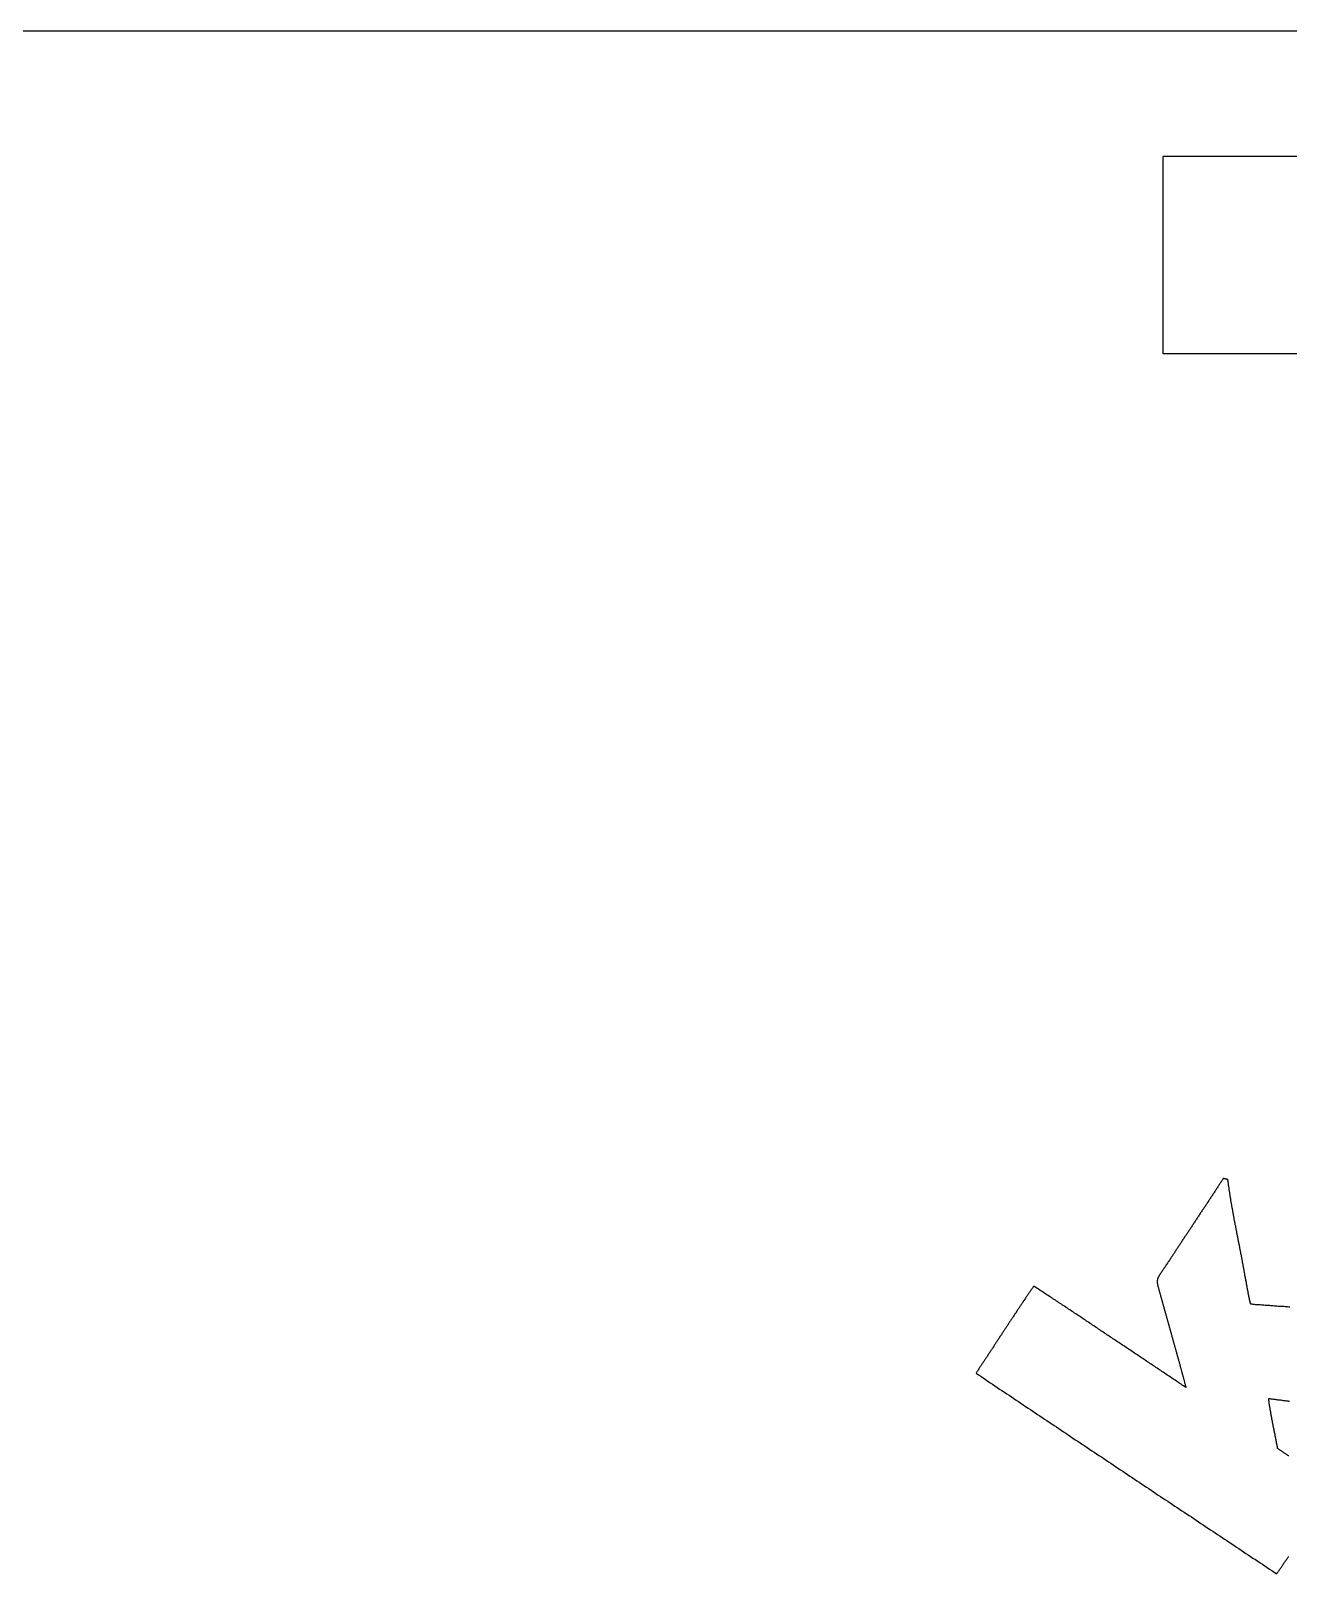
# Model space of a CAD drawing. Extents: x 0 to 712, y 0 to 505.
# Drawn here: x 125.84 to 165.44, y 453.28 to 502.37 of the extents above; entities that cross this region are included whole.
import ezdxf

# ---------------------------------------------------------------- set-up
doc = ezdxf.new("R2010")
doc.units = 0
for name, color, linetype in [('GRAVIRANJE', 3, 'CONTINUOUS'), ('HOLES', 160, 'CONTINUOUS'), ('IZREZ', 7, 'CONTINUOUS')]:
    doc.layers.add(name, color=color, linetype=linetype)

msp = doc.modelspace()

# ---------------------------------------------------------------- linework, layer by layer
at = {"layer": 'GRAVIRANJE'}
for points in [[(165.467, 462.187), (165.432, 462.187), (165.393, 462.192), (165.358, 462.192), (165.319, 462.196), (165.284, 462.2), (165.244, 462.2), (165.205, 462.205), (165.17, 462.205), (165.131, 462.209), (165.096, 462.209), (165.057, 462.213), (165.022, 462.218), (164.983, 462.218), (164.948, 462.222), (164.909, 462.222), (164.874, 462.226), (164.835, 462.231), (164.796, 462.231), (164.761, 462.235), (164.722, 462.235), (164.687, 462.24), (164.648, 462.244), (164.613, 462.244), (164.574, 462.248), (164.539, 462.253), (164.5, 462.253), (164.465, 462.257), (164.426, 462.261), (164.386, 462.261), (164.351, 462.266), (164.312, 462.27), (164.277, 462.274), (164.238, 462.274), (164.238, 462.283), (164.234, 462.287), (164.234, 462.296), (164.234, 462.301), (164.23, 462.309), (164.23, 462.314), (164.225, 462.322), (164.225, 462.331), (164.221, 462.335), (164.221, 462.344), (164.221, 462.348), (164.216, 462.357), (164.216, 462.362), (164.212, 462.37), (164.212, 462.375), (164.212, 462.383), (164.208, 462.388), (164.208, 462.396), (164.208, 462.405), (164.203, 462.409), (164.203, 462.418), (164.199, 462.422), (164.199, 462.431), (164.199, 462.436), (164.195, 462.444), (164.195, 462.449), (164.195, 462.457), (164.19, 462.466), (164.19, 462.47), (164.19, 462.479), (164.186, 462.483), (164.186, 462.492), (164.186, 462.497), (164.182, 462.505), (164.182, 462.514), (164.182, 462.518), (164.177, 462.527), (164.177, 462.531), (164.177, 462.54), (164.173, 462.544), (164.173, 462.553), (164.173, 462.558), (164.169, 462.566), (164.169, 462.575), (164.169, 462.579), (164.164, 462.588), (164.164, 462.592), (164.164, 462.601), (164.164, 462.605), (164.16, 462.614), (164.16, 462.623), (164.16, 462.627), (164.155, 462.636), (164.155, 462.64), (164.155, 462.649), (164.151, 462.653), (164.151, 462.662), (164.151, 462.671), (164.151, 462.675), (164.147, 462.684), (164.147, 462.688), (164.147, 462.697), (164.142, 462.701), (164.142, 462.71), (164.142, 462.719), (164.142, 462.723), (164.138, 462.732), (164.138, 462.736), (164.138, 462.745), (164.134, 462.749), (164.134, 462.758), (164.134, 462.767), (164.134, 462.771), (164.129, 462.78), (164.129, 462.784), (164.129, 462.793), (164.129, 462.797), (164.125, 462.806), (164.125, 462.815), (164.125, 462.819), (164.121, 462.828), (164.121, 462.832), (164.121, 462.841), (164.121, 462.845), (164.116, 462.854), (164.116, 462.858), (164.116, 462.867), (164.116, 462.876), (164.112, 462.88), (164.112, 462.889), (164.112, 462.893), (164.108, 462.902), (164.108, 462.906), (164.108, 462.915), (164.108, 462.923), (164.103, 462.928), (164.103, 462.937), (164.103, 462.941), (164.103, 462.95), (164.099, 462.954), (164.099, 462.963), (164.099, 462.967), (164.094, 462.976), (164.094, 462.984), (164.094, 462.989), (164.094, 462.997), (164.09, 463.002), (164.09, 463.011), (164.09, 463.015), (164.086, 463.024), (164.086, 463.028), (164.086, 463.037), (164.086, 463.045), (164.081, 463.05), (164.081, 463.058), (164.081, 463.063), (164.077, 463.072), (164.077, 463.076), (164.077, 463.085), (164.077, 463.089), (164.073, 463.098), (164.073, 463.102), (164.073, 463.111), (164.068, 463.119), (164.068, 463.124), (164.068, 463.133), (164.064, 463.137), (164.06, 463.163), (164.055, 463.185), (164.051, 463.211), (164.047, 463.233), (164.042, 463.259), (164.038, 463.281), (164.033, 463.307), (164.029, 463.333), (164.025, 463.355), (164.02, 463.381), (164.016, 463.403), (164.012, 463.429), (164.007, 463.451), (164.003, 463.477), (163.999, 463.498), (163.994, 463.525), (163.99, 463.546), (163.986, 463.572), (163.981, 463.599), (163.977, 463.62), (163.973, 463.647), (163.968, 463.668), (163.964, 463.694), (163.959, 463.716), (163.955, 463.742), (163.951, 463.764), (163.946, 463.79), (163.942, 463.812), (163.938, 463.838), (163.929, 463.86), (163.925, 463.886), (163.92, 463.912), (163.916, 463.934), (163.912, 463.96), (163.907, 463.982), (163.903, 464.008), (163.898, 464.03), (163.894, 464.056), (163.89, 464.078), (163.885, 464.104), (163.881, 464.126), (163.872, 464.152), (163.868, 464.174), (163.864, 464.2), (163.859, 464.222), (163.855, 464.248), (163.851, 464.274), (163.846, 464.296), (163.842, 464.322), (163.837, 464.343), (163.833, 464.37), (163.829, 464.391), (163.824, 464.418), (163.816, 464.439), (163.811, 464.465), (163.807, 464.487), (163.803, 464.513), (163.798, 464.535), (163.794, 464.561), (163.79, 464.583), (163.785, 464.609), (163.781, 464.631), (163.776, 464.657), (163.772, 464.683), (163.768, 464.705), (163.763, 464.731), (163.759, 464.753), (163.75, 464.779), (163.746, 464.801), (163.742, 464.827), (163.737, 464.849), (163.733, 464.875), (163.729, 464.897), (163.724, 464.923), (163.72, 464.945), (163.716, 464.971), (163.711, 464.993), (163.707, 465.019), (163.702, 465.045), (163.698, 465.067), (163.694, 465.093), (163.689, 465.115), (163.685, 465.141), (163.681, 465.162), (163.676, 465.189), (163.672, 465.21), (163.668, 465.236), (163.663, 465.258), (163.659, 465.284), (163.655, 465.311), (163.65, 465.332), (163.646, 465.358), (163.641, 465.38), (163.637, 465.406), (163.633, 465.428), (163.628, 465.454), (163.624, 465.476), (163.62, 465.502), (163.615, 465.524), (163.611, 465.55), (163.611, 465.576), (163.607, 465.598), (163.602, 465.624), (163.598, 465.646), (163.594, 465.672), (163.589, 465.694), (163.585, 465.72), (163.58, 465.746), (163.576, 465.768), (163.576, 465.794), (163.572, 465.816), (163.567, 465.842), (163.563, 465.864), (163.559, 465.89), (163.554, 465.912), (163.554, 465.938), (163.55, 465.964), (163.546, 465.986), (163.541, 466.012), (163.537, 466.034), (163.537, 466.06), (163.533, 466.086), (163.528, 466.108), (163.524, 466.134), (163.524, 466.156), (163.519, 466.182), (163.515, 466.204), (163.515, 466.204), (163.515, 466.208), (163.511, 466.208), (163.511, 466.208), (163.511, 466.208), (163.511, 466.208), (163.511, 466.208), (163.506, 466.208), (163.506, 466.208), (163.506, 466.208), (163.506, 466.208), (163.502, 466.208), (163.502, 466.208), (163.502, 466.208), (163.502, 466.208), (163.498, 466.208), (163.498, 466.208), (163.498, 466.208), (163.498, 466.208), (163.493, 466.208), (163.493, 466.208), (163.493, 466.208), (163.489, 466.208), (163.489, 466.208), (163.489, 466.208), (163.489, 466.208), (163.485, 466.212), (163.485, 466.212), (163.485, 466.212), (163.485, 466.212), (163.48, 466.212), (163.48, 466.212), (163.48, 466.212), (163.48, 466.212), (163.476, 466.212), (163.476, 466.212), (163.476, 466.212), (163.472, 466.212), (163.472, 466.212), (163.472, 466.212), (163.472, 466.212), (163.467, 466.212), (163.467, 466.212), (163.467, 466.212), (163.463, 466.217), (163.463, 466.217), (163.463, 466.217), (163.463, 466.217), (163.458, 466.217), (163.458, 466.217), (163.458, 466.217), (163.454, 466.217), (163.454, 466.217), (163.454, 466.217), (163.454, 466.217), (163.45, 466.217), (163.45, 466.217), (163.45, 466.217), (163.445, 466.217), (163.445, 466.217), (163.445, 466.217), (163.441, 466.221), (163.441, 466.221), (163.441, 466.221), (163.441, 466.221), (163.437, 466.221), (163.437, 466.221), (163.437, 466.221), (163.432, 466.221), (163.432, 466.221), (163.432, 466.221), (163.432, 466.221), (163.428, 466.221), (163.428, 466.221), (163.428, 466.221), (163.424, 466.221), (163.424, 466.221), (163.424, 466.221), (163.424, 466.225), (163.419, 466.225), (163.419, 466.225), (163.419, 466.225), (163.419, 466.225), (163.415, 466.225), (163.415, 466.225), (163.415, 466.225), (163.411, 466.225), (163.411, 466.225), (163.411, 466.225), (163.411, 466.225), (163.406, 466.225), (163.406, 466.225), (163.406, 466.225), (163.406, 466.225), (163.402, 466.225), (163.402, 466.23), (163.402, 466.23), (163.402, 466.23), (163.398, 466.23), (163.398, 466.23), (163.398, 466.23), (163.398, 466.23), (163.393, 466.23), (163.393, 466.23), (163.393, 466.23), (163.393, 466.23), (163.389, 466.23), (163.389, 466.23), (163.389, 466.23), (163.389, 466.23), (163.384, 466.23), (163.384, 466.23), (163.384, 466.23), (163.384, 466.23), (163.38, 466.23), (163.38, 466.234), (163.38, 466.234), (163.38, 466.234), (163.38, 466.234), (163.376, 466.234), (163.376, 466.234), (163.376, 466.234), (163.376, 466.234), (163.376, 466.234), (163.371, 466.234), (163.371, 466.234), (163.371, 466.234), (163.354, 466.208), (163.341, 466.186), (163.323, 466.16), (163.31, 466.138), (163.293, 466.112), (163.276, 466.09), (163.262, 466.064), (163.245, 466.042), (163.228, 466.016), (163.215, 465.994), (163.197, 465.968), (163.184, 465.946), (163.167, 465.92), (163.149, 465.899), (163.135, 465.872), (163.119, 465.851), (163.103, 465.825), (163.087, 465.798), (163.072, 465.777), (163.056, 465.75), (163.04, 465.729), (163.024, 465.703), (163.009, 465.681), (162.992, 465.655), (162.977, 465.633), (162.961, 465.607), (162.945, 465.585), (162.929, 465.559), (162.914, 465.537), (162.897, 465.511), (162.882, 465.489), (162.866, 465.463), (162.85, 465.441), (162.834, 465.415), (162.819, 465.393), (162.802, 465.367), (162.787, 465.345), (162.771, 465.319), (162.755, 465.293), (162.739, 465.271), (162.723, 465.245), (162.708, 465.223), (162.691, 465.197), (162.676, 465.175), (162.66, 465.149), (162.644, 465.128), (162.628, 465.101), (162.612, 465.08), (162.596, 465.054), (162.58, 465.032), (162.565, 465.006), (162.549, 464.984), (162.533, 464.958), (162.517, 464.936), (162.501, 464.91), (162.485, 464.888), (162.469, 464.862), (162.454, 464.84), (162.437, 464.814), (162.422, 464.788), (162.406, 464.766), (162.39, 464.74), (162.374, 464.718), (162.358, 464.692), (162.342, 464.67), (162.326, 464.644), (162.31, 464.622), (162.295, 464.596), (162.278, 464.574), (162.263, 464.548), (162.247, 464.526), (162.231, 464.5), (162.215, 464.479), (162.199, 464.452), (162.183, 464.431), (162.167, 464.404), (162.151, 464.383), (162.136, 464.357), (162.119, 464.335), (162.104, 464.309), (162.088, 464.287), (162.072, 464.261), (162.056, 464.235), (162.04, 464.213), (162.024, 464.187), (162.008, 464.165), (161.992, 464.139), (161.977, 464.117), (161.96, 464.091), (161.945, 464.069), (161.929, 464.043), (161.913, 464.021), (161.897, 463.995), (161.881, 463.973), (161.865, 463.947), (161.849, 463.925), (161.833, 463.899), (161.818, 463.877), (161.801, 463.851), (161.786, 463.829), (161.77, 463.803), (161.754, 463.782), (161.738, 463.755), (161.722, 463.734), (161.706, 463.708), (161.69, 463.681), (161.674, 463.66), (161.659, 463.633), (161.642, 463.612), (161.627, 463.586), (161.611, 463.564), (161.595, 463.538), (161.579, 463.516), (161.563, 463.49), (161.548, 463.468), (161.531, 463.442), (161.516, 463.42), (161.5, 463.394), (161.484, 463.372), (161.468, 463.346), (161.452, 463.324), (161.436, 463.298), (161.42, 463.276), (161.405, 463.25), (161.389, 463.228), (161.373, 463.202), (161.357, 463.18), (161.355, 463.176), (161.353, 463.172), (161.352, 463.172), (161.35, 463.167), (161.348, 463.167), (161.346, 463.163), (161.345, 463.163), (161.343, 463.159), (161.341, 463.159), (161.339, 463.154), (161.338, 463.154), (161.336, 463.15), (161.335, 463.146), (161.333, 463.146), (161.332, 463.141), (161.33, 463.141), (161.329, 463.137), (161.328, 463.137), (161.326, 463.133), (161.325, 463.128), (161.324, 463.128), (161.322, 463.124), (161.321, 463.124), (161.32, 463.119), (161.319, 463.115), (161.318, 463.115), (161.316, 463.111), (161.315, 463.111), (161.314, 463.106), (161.313, 463.102), (161.312, 463.102), (161.311, 463.098), (161.31, 463.098), (161.309, 463.093), (161.308, 463.093), (161.308, 463.089), (161.307, 463.085), (161.306, 463.085), (161.305, 463.08), (161.304, 463.076), (161.304, 463.076), (161.303, 463.072), (161.302, 463.072), (161.301, 463.067), (161.301, 463.063), (161.3, 463.063), (161.3, 463.058), (161.299, 463.058), (161.298, 463.054), (161.298, 463.05), (161.297, 463.05), (161.297, 463.045), (161.297, 463.041), (161.296, 463.041), (161.296, 463.037), (161.295, 463.037), (161.295, 463.032), (161.294, 463.028), (161.294, 463.028), (161.294, 463.024), (161.294, 463.019), (161.293, 463.019), (161.293, 463.015), (161.293, 463.011), (161.293, 463.011), (161.293, 463.006), (161.292, 463.006), (161.292, 463.002), (161.292, 462.997), (161.292, 462.997), (161.292, 462.993), (161.292, 462.989), (161.292, 462.989), (161.292, 462.984), (161.292, 462.98), (161.292, 462.98), (161.292, 462.976), (161.292, 462.976), (161.292, 462.971), (161.292, 462.967), (161.293, 462.967), (161.293, 462.963), (161.293, 462.958), (161.293, 462.958), (161.293, 462.954), (161.294, 462.95), (161.294, 462.95), (161.294, 462.945), (161.294, 462.941), (161.294, 462.941), (161.295, 462.937), (161.295, 462.937), (161.295, 462.932), (161.296, 462.928), (161.296, 462.928), (161.297, 462.923), (161.297, 462.919), (161.297, 462.919), (161.298, 462.915), (161.298, 462.91), (161.299, 462.91), (161.299, 462.906), (161.3, 462.902), (161.301, 462.902), (161.301, 462.897), (161.301, 462.897), (161.302, 462.893), (161.303, 462.889), (161.303, 462.889), (161.304, 462.884), (161.304, 462.88), (161.305, 462.88), (161.306, 462.876), (161.306, 462.871), (161.307, 462.871), (161.308, 462.867), (161.308, 462.862), (161.309, 462.862), (161.31, 462.858), (161.311, 462.858), (161.311, 462.854), (161.312, 462.849), (161.313, 462.849), (161.314, 462.845), (161.314, 462.841), (161.315, 462.841), (161.316, 462.836), (161.323, 462.81), (161.33, 462.788), (161.337, 462.762), (161.344, 462.736), (161.351, 462.71), (161.358, 462.688), (161.365, 462.662), (161.372, 462.636), (161.379, 462.61), (161.386, 462.588), (161.393, 462.562), (161.4, 462.536), (161.407, 462.51), (161.414, 462.488), (161.421, 462.462), (161.428, 462.436), (161.435, 462.409), (161.442, 462.388), (161.449, 462.362), (161.456, 462.335), (161.463, 462.309), (161.47, 462.287), (161.477, 462.261), (161.484, 462.235), (161.491, 462.213), (161.498, 462.187), (161.505, 462.161), (161.512, 462.135), (161.519, 462.113), (161.526, 462.087), (161.533, 462.061), (161.54, 462.035), (161.547, 462.013), (161.554, 461.987), (161.561, 461.961), (161.568, 461.935), (161.575, 461.913), (161.582, 461.887), (161.589, 461.861), (161.596, 461.834), (161.603, 461.813), (161.61, 461.787), (161.617, 461.76), (161.624, 461.734), (161.631, 461.712), (161.638, 461.686), (161.645, 461.66), (161.652, 461.634), (161.659, 461.612), (161.666, 461.586), (161.673, 461.56), (161.68, 461.534), (161.687, 461.512), (161.694, 461.486), (161.701, 461.46), (161.708, 461.434), (161.715, 461.412), (161.722, 461.386), (161.729, 461.36), (161.736, 461.333), (161.743, 461.312), (161.75, 461.286), (161.757, 461.259), (161.764, 461.233), (161.771, 461.212), (161.778, 461.185), (161.785, 461.159), (161.792, 461.133), (161.799, 461.111), (161.806, 461.085), (161.813, 461.059), (161.82, 461.033), (161.827, 461.011), (161.834, 460.985), (161.841, 460.959), (161.848, 460.933), (161.855, 460.911), (161.862, 460.885), (161.869, 460.859), (161.876, 460.833), (161.882, 460.811), (161.889, 460.785), (161.896, 460.759), (161.903, 460.732), (161.91, 460.706), (161.917, 460.684), (161.924, 460.658), (161.931, 460.632), (161.938, 460.606), (161.945, 460.584), (161.952, 460.558), (161.958, 460.532), (161.965, 460.506), (161.972, 460.484), (161.979, 460.458), (161.986, 460.432), (161.993, 460.406), (162, 460.384), (162.007, 460.358), (162.014, 460.332), (162.02, 460.305), (162.027, 460.284), (162.034, 460.258), (162.041, 460.231), (162.048, 460.205), (162.055, 460.184), (162.061, 460.157), (162.068, 460.131), (162.075, 460.105), (162.082, 460.079), (162.089, 460.057), (162.095, 460.031), (162.102, 460.005), (162.109, 459.979), (162.116, 459.957), (162.123, 459.931), (162.129, 459.905), (162.136, 459.879), (162.143, 459.857), (162.15, 459.831), (162.156, 459.805), (162.163, 459.778), (162.17, 459.757), (162.177, 459.73), (162.183, 459.704), (162.19, 459.678), (162.197, 459.652), (162.159, 459.678), (162.121, 459.704), (162.083, 459.73), (162.045, 459.757), (162.008, 459.778), (161.97, 459.805), (161.932, 459.831), (161.895, 459.857), (161.857, 459.879), (161.819, 459.905), (161.781, 459.931), (161.744, 459.957), (161.706, 459.983), (161.668, 460.005), (161.631, 460.031), (161.593, 460.057), (161.555, 460.083), (161.517, 460.105), (161.48, 460.131), (161.442, 460.157), (161.404, 460.184), (161.367, 460.21), (161.329, 460.231), (161.291, 460.258), (161.253, 460.284), (161.216, 460.31), (161.178, 460.336), (161.14, 460.358), (161.103, 460.384), (161.065, 460.41), (161.027, 460.436), (160.99, 460.458), (160.952, 460.484), (160.914, 460.51), (160.877, 460.536), (160.839, 460.562), (160.801, 460.584), (160.763, 460.61), (160.726, 460.637), (160.688, 460.663), (160.651, 460.689), (160.613, 460.711), (160.575, 460.737), (160.537, 460.763), (160.5, 460.789), (160.462, 460.815), (160.425, 460.837), (160.387, 460.863), (160.349, 460.889), (160.311, 460.915), (160.273, 460.941), (160.236, 460.963), (160.198, 460.989), (160.161, 461.016), (160.123, 461.042), (160.085, 461.068), (160.047, 461.09), (160.01, 461.116), (159.972, 461.142), (159.934, 461.168), (159.897, 461.19), (159.859, 461.216), (159.821, 461.242), (159.784, 461.268), (159.746, 461.294), (159.708, 461.316), (159.671, 461.342), (159.633, 461.368), (159.595, 461.394), (159.557, 461.421), (159.52, 461.442), (159.482, 461.469), (159.444, 461.495), (159.407, 461.521), (159.369, 461.543), (159.331, 461.569), (159.293, 461.595), (159.256, 461.621), (159.218, 461.647), (159.18, 461.669), (159.143, 461.695), (159.105, 461.721), (159.067, 461.747), (159.029, 461.773), (158.992, 461.795), (158.954, 461.821), (158.916, 461.848), (158.879, 461.874), (158.841, 461.895), (158.803, 461.922), (158.765, 461.948), (158.727, 461.974), (158.69, 461.996), (158.652, 462.022), (158.614, 462.048), (158.576, 462.074), (158.539, 462.1), (158.501, 462.122), (158.463, 462.148), (158.426, 462.174), (158.388, 462.2), (158.35, 462.222), (158.312, 462.248), (158.274, 462.274), (158.237, 462.301), (158.199, 462.322), (158.161, 462.348), (158.123, 462.375), (158.085, 462.401), (158.047, 462.422), (158.01, 462.449), (157.972, 462.475), (157.934, 462.501), (157.896, 462.523), (157.858, 462.549), (157.821, 462.575), (157.783, 462.597), (157.745, 462.623), (157.707, 462.649), (157.669, 462.675), (157.631, 462.697), (157.594, 462.723), (157.556, 462.749), (157.518, 462.775), (157.48, 462.797), (157.442, 462.823), (157.405, 462.849), (157.39, 462.828), (157.375, 462.806), (157.361, 462.784), (157.346, 462.762), (157.331, 462.74), (157.317, 462.719), (157.302, 462.697), (157.288, 462.675), (157.273, 462.658), (157.259, 462.636), (157.244, 462.614), (157.229, 462.592), (157.215, 462.571), (157.201, 462.549), (157.186, 462.527), (157.171, 462.505), (157.157, 462.483), (157.143, 462.462), (157.128, 462.44), (157.114, 462.418), (157.099, 462.396), (157.085, 462.379), (157.07, 462.357), (157.056, 462.335), (157.042, 462.314), (157.027, 462.292), (157.013, 462.27), (156.999, 462.248), (156.984, 462.226), (156.97, 462.205), (156.955, 462.183), (156.941, 462.161), (156.927, 462.139), (156.912, 462.118), (156.898, 462.096), (156.884, 462.074), (156.869, 462.052), (156.855, 462.03), (156.841, 462.009), (156.826, 461.987), (156.812, 461.969), (156.798, 461.948), (156.783, 461.926), (156.769, 461.904), (156.755, 461.882), (156.741, 461.861), (156.726, 461.839), (156.712, 461.817), (156.698, 461.795), (156.684, 461.773), (156.669, 461.752), (156.655, 461.73), (156.641, 461.708), (156.627, 461.686), (156.612, 461.665), (156.598, 461.643), (156.584, 461.621), (156.569, 461.599), (156.556, 461.577), (156.541, 461.556), (156.527, 461.534), (156.513, 461.512), (156.498, 461.49), (156.484, 461.469), (156.47, 461.447), (156.456, 461.425), (156.441, 461.403), (156.427, 461.381), (156.413, 461.36), (156.399, 461.338), (156.385, 461.316), (156.37, 461.294), (156.356, 461.277), (156.342, 461.255), (156.328, 461.233), (156.314, 461.212), (156.299, 461.19), (156.285, 461.168), (156.271, 461.146), (156.257, 461.124), (156.243, 461.103), (156.228, 461.081), (156.214, 461.059), (156.2, 461.037), (156.186, 461.016), (156.172, 460.994), (156.157, 460.972), (156.143, 460.95), (156.129, 460.928), (156.115, 460.907), (156.101, 460.885), (156.086, 460.863), (156.072, 460.841), (156.058, 460.819), (156.044, 460.798), (156.029, 460.776), (156.015, 460.754), (156.001, 460.732), (155.987, 460.711), (155.973, 460.689), (155.958, 460.667), (155.944, 460.645), (155.93, 460.623), (155.916, 460.602), (155.901, 460.58), (155.887, 460.558), (155.873, 460.536), (155.859, 460.515), (155.844, 460.493), (155.83, 460.471), (155.816, 460.449), (155.802, 460.427), (155.787, 460.406), (155.773, 460.384), (155.758, 460.366), (155.744, 460.345), (155.73, 460.323), (155.716, 460.301), (155.701, 460.279), (155.687, 460.258), (155.673, 460.236), (155.658, 460.214), (155.644, 460.192), (155.63, 460.17), (155.616, 460.149), (155.601, 460.127), (155.587, 460.105), (155.661, 460.053), (155.735, 460.005), (155.81, 459.957), (155.884, 459.905), (155.959, 459.857), (156.033, 459.805), (156.107, 459.757), (156.182, 459.704), (156.256, 459.656), (156.331, 459.604), (156.405, 459.556), (156.48, 459.508), (156.554, 459.456), (156.628, 459.408), (156.703, 459.356), (156.777, 459.308), (156.852, 459.256), (156.926, 459.208), (157.001, 459.155), (157.075, 459.108), (157.15, 459.06), (157.224, 459.007), (157.299, 458.959), (157.373, 458.907), (157.447, 458.859), (157.522, 458.807), (157.596, 458.759), (157.671, 458.707), (157.745, 458.659), (157.82, 458.611), (157.894, 458.559), (157.969, 458.511), (158.043, 458.459), (158.118, 458.411), (158.193, 458.358), (158.267, 458.31), (158.342, 458.258), (158.416, 458.21), (158.49, 458.162), (158.565, 458.11), (158.639, 458.062), (158.714, 458.01), (158.788, 457.962), (158.863, 457.91), (158.937, 457.862), (159.012, 457.814), (159.086, 457.762), (159.161, 457.714), (159.236, 457.661), (159.31, 457.613), (159.385, 457.561), (159.459, 457.513), (159.534, 457.465), (159.608, 457.413), (159.683, 457.365), (159.758, 457.313), (159.832, 457.265), (159.907, 457.213), (159.981, 457.165), (160.056, 457.117), (160.131, 457.065), (160.205, 457.017), (160.279, 456.964), (160.354, 456.917), (160.428, 456.864), (160.503, 456.816), (160.578, 456.768), (160.652, 456.716), (160.727, 456.668), (160.802, 456.616), (160.876, 456.568), (160.951, 456.516), (161.025, 456.468), (161.1, 456.42), (161.175, 456.368), (161.249, 456.32), (161.324, 456.267), (161.399, 456.22), (161.473, 456.172), (161.548, 456.119), (161.622, 456.071), (161.697, 456.019), (161.771, 455.971), (161.846, 455.919), (161.92, 455.871), (161.995, 455.823), (162.07, 455.771), (162.144, 455.723), (162.219, 455.671), (162.294, 455.623), (162.368, 455.575), (162.443, 455.523), (162.518, 455.475), (162.592, 455.422), (162.667, 455.374), (162.741, 455.327), (162.816, 455.274), (162.89, 455.226), (162.965, 455.174), (163.04, 455.126), (163.114, 455.078), (163.188, 455.026), (163.262, 454.978), (163.337, 454.926), (163.415, 454.878), (163.489, 454.83), (163.563, 454.778), (163.637, 454.73), (163.711, 454.678), (163.785, 454.63), (163.859, 454.582), (163.938, 454.529), (164.012, 454.482), (164.086, 454.429), (164.16, 454.381), (164.234, 454.333), (164.308, 454.281), (164.382, 454.233), (164.456, 454.181), (164.534, 454.133), (164.608, 454.085), (164.683, 454.033), (164.757, 453.985), (164.831, 453.933), (164.905, 453.885), (164.979, 453.837), (165.057, 453.785), (165.07, 453.806), (165.083, 453.828), (165.101, 453.85), (165.114, 453.872), (165.127, 453.893), (165.144, 453.915), (165.157, 453.937), (165.175, 453.954), (165.188, 453.976), (165.201, 453.998), (165.218, 454.02), (165.231, 454.042), (165.244, 454.063), (165.262, 454.085), (165.275, 454.107), (165.292, 454.129), (165.305, 454.15), (165.319, 454.172), (165.336, 454.19), (165.349, 454.211), (165.362, 454.233), (165.379, 454.255), (165.393, 454.277), (165.406, 454.299), (165.423, 454.32), (165.436, 454.342)], [(165.436, 457.496), (165.423, 457.505), (165.41, 457.513), (165.393, 457.522), (165.379, 457.531), (165.366, 457.539), (165.353, 457.552), (165.336, 457.561), (165.323, 457.57), (165.31, 457.579), (165.297, 457.587), (165.279, 457.6), (165.266, 457.609), (165.253, 457.618), (165.24, 457.627), (165.227, 457.635), (165.21, 457.648), (165.197, 457.657), (165.183, 457.666), (165.17, 457.674), (165.153, 457.683), (165.14, 457.692), (165.127, 457.705), (165.114, 457.714), (165.096, 457.722), (165.083, 457.731), (165.083, 457.744), (165.079, 457.757), (165.079, 457.77), (165.075, 457.783), (165.075, 457.796), (165.07, 457.805), (165.07, 457.818), (165.066, 457.831), (165.066, 457.844), (165.062, 457.857), (165.057, 457.87), (165.057, 457.879), (165.053, 457.892), (165.053, 457.905), (165.048, 457.918), (165.048, 457.931), (165.044, 457.945), (165.044, 457.958), (165.04, 457.966), (165.04, 457.979), (165.035, 457.992), (165.035, 458.006), (165.031, 458.019), (165.027, 458.032), (165.027, 458.045), (165.022, 458.053), (165.022, 458.066), (165.018, 458.08), (165.018, 458.093), (165.014, 458.106), (165.009, 458.119), (165.009, 458.127), (165.005, 458.141), (165.005, 458.154), (165.001, 458.167), (165.001, 458.18), (164.996, 458.193), (164.996, 458.202), (164.992, 458.215), (164.987, 458.228), (164.987, 458.241), (164.983, 458.254), (164.983, 458.267), (164.979, 458.28), (164.979, 458.289), (164.974, 458.302), (164.97, 458.315), (164.97, 458.328), (164.966, 458.341), (164.966, 458.354), (164.961, 458.363), (164.961, 458.376), (164.957, 458.389), (164.953, 458.402), (164.953, 458.415), (164.948, 458.428), (164.948, 458.437), (164.944, 458.45), (164.944, 458.463), (164.94, 458.476), (164.94, 458.489), (164.935, 458.502), (164.931, 458.515), (164.931, 458.524), (164.926, 458.537), (164.926, 458.55), (164.922, 458.563), (164.922, 458.576), (164.918, 458.589), (164.918, 458.598), (164.913, 458.611), (164.909, 458.624), (164.909, 458.637), (164.905, 458.65), (164.905, 458.663), (164.9, 458.672), (164.9, 458.685), (164.896, 458.698), (164.896, 458.711), (164.892, 458.724), (164.892, 458.737), (164.887, 458.75), (164.887, 458.759), (164.883, 458.772), (164.883, 458.785), (164.879, 458.798), (164.879, 458.811), (164.874, 458.824), (164.874, 458.833), (164.87, 458.846), (164.87, 458.859), (164.865, 458.872), (164.865, 458.885), (164.861, 458.898), (164.861, 458.907), (164.857, 458.92), (164.857, 458.933), (164.852, 458.946), (164.852, 458.959), (164.848, 458.973), (164.848, 458.986), (164.844, 458.994), (164.844, 459.007), (164.839, 459.02), (164.839, 459.034), (164.835, 459.047), (164.835, 459.06), (164.835, 459.068), (164.831, 459.081), (164.831, 459.095), (164.826, 459.108), (164.826, 459.121), (164.822, 459.134), (164.822, 459.147), (164.822, 459.155), (164.818, 459.169), (164.818, 459.182), (164.813, 459.195), (164.813, 459.208), (164.813, 459.221), (164.809, 459.234), (164.809, 459.243), (164.809, 459.256), (164.805, 459.269), (164.805, 459.282), (164.805, 459.295), (164.8, 459.308), (164.831, 459.304), (164.857, 459.299), (164.887, 459.295), (164.913, 459.291), (164.944, 459.286), (164.974, 459.286), (165.001, 459.282), (165.031, 459.277), (165.057, 459.273), (165.088, 459.269), (165.114, 459.264), (165.144, 459.264), (165.17, 459.26), (165.201, 459.256), (165.231, 459.251), (165.258, 459.247), (165.288, 459.243), (165.314, 459.243), (165.345, 459.238), (165.371, 459.234), (165.401, 459.23), (165.427, 459.225), (165.458, 459.221)]]:
    msp.add_lwpolyline(points, dxfattribs=at)
at = {"layer": 'HOLES'}
msp.add_lwpolyline([(171.323, 498.419), (161.474, 498.419), (161.474, 492.22), (171.323, 492.22), (171.323, 492.22)], close=True, dxfattribs=at)
at = {"layer": 'IZREZ'}
msp.add_open_spline([(354.524, 83.816), (356.554, 83.899), (358.583, 83.983), (360.613, 84.066), (360.613, 87.417), (360.613, 90.767), (360.613, 94.117), (358.583, 94.201), (356.554, 94.284), (354.524, 94.368), (354.524, 100.326), (354.524, 106.284), (354.524, 112.241), (354.524, 112.385), (354.524, 112.529), (354.524, 112.673), (352.184, 112.673), (349.845, 112.673), (347.505, 112.673), (347.505, 112.23), (347.505, 111.786), (347.505, 111.342), (346.772, 111.342), (346.039, 111.342), (345.305, 111.342), (345.305, 111.809), (345.305, 112.275), (345.305, 112.742), (344.824, 112.742), (344.343, 112.742), (343.862, 112.742), (343.862, 113.667), (343.862, 114.591), (343.862, 115.516), (344.343, 115.516), (344.824, 115.516), (345.305, 115.516), (345.305, 115.983), (345.305, 116.45), (345.305, 116.916), (346.039, 116.916), (346.772, 116.916), (347.505, 116.916), (347.505, 116.45), (347.505, 115.983), (347.505, 115.516), (349.845, 115.516), (352.184, 115.516), (354.524, 115.516), (354.524, 115.683), (354.524, 115.85), (354.524, 116.017), (354.524, 121.947), (354.524, 127.877), (354.524, 133.807), (356.554, 133.891), (358.583, 133.974), (360.613, 134.057), (360.613, 137.411), (360.613, 140.764), (360.613, 144.118), (358.583, 144.201), (356.554, 144.285), (354.524, 144.368), (354.524, 168.091), (354.524, 191.814), (354.524, 215.538), (356.554, 215.621), (358.583, 215.704), (360.613, 215.788), (360.613, 219.133), (360.613, 222.479), (360.613, 225.824), (358.583, 225.908), (356.554, 225.991), (354.524, 226.074), (354.524, 232.013), (354.524, 237.951), (354.524, 243.89), (354.524, 244.056), (354.524, 244.223), (354.524, 244.389), (352.184, 244.389), (349.845, 244.389), (347.505, 244.389), (347.505, 243.923), (347.505, 243.456), (347.505, 242.99), (346.772, 242.99), (346.039, 242.99), (345.305, 242.99), (345.305, 243.456), (345.305, 243.923), (345.305, 244.389), (344.824, 244.389), (344.343, 244.389), (343.862, 244.389), (343.862, 245.345), (343.862, 246.3), (343.862, 247.255), (344.343, 247.255), (344.824, 247.255), (345.305, 247.255), (345.305, 247.722), (345.305, 248.188), (345.305, 248.655), (346.039, 248.655), (346.772, 248.655), (347.505, 248.655), (347.505, 248.188), (347.505, 247.722), (347.505, 247.255), (349.845, 247.255), (352.184, 247.255), (354.524, 247.255), (354.524, 247.422), (354.524, 247.589), (354.524, 247.756), (354.524, 253.685), (354.524, 259.614), (354.524, 265.544), (356.554, 265.627), (358.583, 265.71), (360.613, 265.794), (360.613, 269.143), (360.613, 272.491), (360.613, 275.84), (358.583, 275.924), (356.554, 276.007), (354.524, 276.091), (354.524, 300.63), (354.524, 325.169), (354.524, 349.709), (356.554, 349.792), (358.583, 349.876), (360.613, 349.959), (360.613, 353.32), (360.613, 356.682), (360.613, 360.043), (358.583, 360.126), (356.554, 360.21), (354.524, 360.293), (354.524, 366.214), (354.524, 372.135), (354.524, 378.057), (354.524, 378.223), (354.524, 378.389), (354.524, 378.556), (352.184, 378.556), (349.845, 378.556), (347.505, 378.556), (347.505, 378.089), (347.505, 377.623), (347.505, 377.156), (346.772, 377.156), (346.039, 377.156), (345.305, 377.156), (345.305, 377.623), (345.305, 378.089), (345.305, 378.556), (344.824, 378.556), (344.343, 378.556), (343.862, 378.556), (343.862, 379.51), (343.862, 380.464), (343.862, 381.419), (344.343, 381.419), (344.824, 381.419), (345.305, 381.419), (345.305, 381.885), (345.305, 382.352), (345.305, 382.819), (346.039, 382.819), (346.772, 382.819), (347.505, 382.819), (347.505, 382.352), (347.505, 381.885), (347.505, 381.419), (349.845, 381.419), (352.184, 381.419), (354.524, 381.419), (354.524, 381.585), (354.524, 381.752), (354.524, 381.919), (354.524, 387.854), (354.524, 393.789), (354.524, 399.725), (356.554, 399.808), (358.583, 399.891), (360.613, 399.975), (360.613, 403.32), (360.613, 406.666), (360.613, 410.012), (358.583, 410.095), (356.554, 410.178), (354.524, 410.262), (354.524, 437.628), (354.524, 464.995), (354.524, 492.362), (346.903, 492.362), (339.282, 492.362), (331.661, 492.362), (329.716, 492.362), (327.1, 493.578), (325.849, 495.065), (324.561, 496.596), (323.273, 498.128), (321.986, 499.659), (320.735, 501.145), (318.119, 502.362), (316.173, 502.362), (232.924, 502.362), (149.674, 502.362), (66.425, 502.362), (64.479, 502.362), (61.864, 501.145), (60.613, 499.659), (59.325, 498.128), (58.038, 496.596), (56.75, 495.065), (55.498, 493.578), (52.882, 492.362), (50.937, 492.362), (43.371, 492.362), (35.804, 492.362), (28.238, 492.362), (28.238, 469.028), (28.238, 445.695), (28.238, 422.362), (28.238, 418.328), (28.238, 414.295), (28.238, 410.262), (26.208, 410.178), (24.178, 410.095), (22.148, 410.012), (22.148, 406.666), (22.148, 403.32), (22.148, 399.975), (24.178, 399.891), (26.208, 399.808), (28.238, 399.725), (28.238, 393.789), (28.238, 387.854), (28.238, 381.919), (28.238, 381.752), (28.238, 381.585), (28.238, 381.419), (30.577, 381.419), (32.916, 381.419), (35.256, 381.419), (35.256, 381.885), (35.256, 382.352), (35.256, 382.819), (35.989, 382.819), (36.723, 382.819), (37.456, 382.819), (37.456, 382.352), (37.456, 381.885), (37.456, 381.419), (37.937, 381.419), (38.418, 381.419), (38.899, 381.419), (38.899, 380.464), (38.899, 379.51), (38.899, 378.556), (38.418, 378.556), (37.937, 378.556), (37.456, 378.556), (37.456, 378.089), (37.456, 377.623), (37.456, 377.156), (36.723, 377.156), (35.989, 377.156), (35.256, 377.156), (35.256, 377.623), (35.256, 378.089), (35.256, 378.556), (32.916, 378.556), (30.577, 378.556), (28.238, 378.556), (28.238, 378.389), (28.238, 378.223), (28.238, 378.057), (28.238, 372.135), (28.238, 366.214), (28.238, 360.293), (26.208, 360.21), (24.178, 360.126), (22.148, 360.043), (22.148, 356.682), (22.148, 353.32), (22.148, 349.959), (24.178, 349.876), (26.208, 349.792), (28.238, 349.709), (28.238, 325.169), (28.238, 300.63), (28.238, 276.091), (26.208, 276.007), (24.178, 275.924), (22.148, 275.84), (22.148, 272.491), (22.148, 269.143), (22.148, 265.794), (24.178, 265.71), (26.208, 265.627), (28.238, 265.544), (28.238, 259.614), (28.238, 253.685), (28.238, 247.756), (28.238, 247.589), (28.238, 247.422), (28.238, 247.255), (30.577, 247.255), (32.916, 247.255), (35.256, 247.255), (35.256, 247.722), (35.256, 248.188), (35.256, 248.655), (35.989, 248.655), (36.723, 248.655), (37.456, 248.655), (37.456, 248.188), (37.456, 247.722), (37.456, 247.255), (37.937, 247.255), (38.418, 247.255), (38.899, 247.255), (38.899, 246.3), (38.899, 245.345), (38.899, 244.389), (38.418, 244.389), (37.937, 244.389), (37.456, 244.389), (37.456, 243.923), (37.456, 243.456), (37.456, 242.99), (36.723, 242.99), (35.989, 242.99), (35.256, 242.99), (35.256, 243.456), (35.256, 243.923), (35.256, 244.389), (32.916, 244.389), (30.577, 244.389), (28.238, 244.389), (28.238, 244.223), (28.238, 244.056), (28.238, 243.89), (28.238, 237.951), (28.238, 232.013), (28.238, 226.074), (26.208, 225.991), (24.178, 225.908), (22.148, 225.824), (22.148, 222.479), (22.148, 219.133), (22.148, 215.787), (24.178, 215.704), (26.208, 215.621), (28.238, 215.537), (28.238, 191.814), (28.238, 168.091), (28.238, 144.368), (26.208, 144.285), (24.178, 144.201), (22.148, 144.118), (22.148, 140.765), (22.148, 137.411), (22.148, 134.058), (24.178, 133.974), (26.208, 133.891), (28.238, 133.807), (28.238, 127.877), (28.238, 121.947), (28.238, 116.017), (28.238, 115.85), (28.238, 115.683), (28.238, 115.517), (30.577, 115.517), (32.916, 115.517), (35.256, 115.517), (35.256, 115.983), (35.256, 116.45), (35.256, 116.917), (35.989, 116.917), (36.723, 116.917), (37.456, 116.917), (37.456, 116.45), (37.456, 115.983), (37.456, 115.517), (37.937, 115.517), (38.418, 115.517), (38.899, 115.517), (38.899, 114.592), (38.899, 113.667), (38.899, 112.742), (38.418, 112.742), (37.937, 112.742), (37.456, 112.742), (37.456, 112.275), (37.456, 111.809), (37.456, 111.342), (36.723, 111.342), (35.989, 111.342), (35.256, 111.342), (35.256, 111.786), (35.256, 112.23), (35.256, 112.674), (32.916, 112.674), (30.577, 112.674), (28.238, 112.674), (28.238, 112.53), (28.238, 112.386), (28.238, 112.242), (28.238, 106.284), (28.238, 100.326), (28.238, 94.368), (26.208, 94.284), (24.178, 94.201), (22.148, 94.117), (22.148, 90.767), (22.148, 87.417), (22.148, 84.066), (24.178, 83.983), (26.208, 83.899), (28.238, 83.816), (28.238, 70.649), (28.238, 57.481), (28.238, 44.314), (28.238, 42.666), (28.238, 41.018), (28.238, 39.37)], degree=3, knots=[0, 0, 0, 0, 1, 1, 1, 2, 2, 2, 3, 3, 3, 4, 4, 4, 5, 5, 5, 6, 6, 6, 7, 7, 7, 8, 8, 8, 9, 9, 9, 10, 10, 10, 11, 11, 11, 12, 12, 12, 13, 13, 13, 14, 14, 14, 15, 15, 15, 16, 16, 16, 17, 17, 17, 18, 18, 18, 19, 19, 19, 20, 20, 20, 21, 21, 21, 22, 22, 22, 23, 23, 23, 24, 24, 24, 25, 25, 25, 26, 26, 26, 27, 27, 27, 28, 28, 28, 29, 29, 29, 30, 30, 30, 31, 31, 31, 32, 32, 32, 33, 33, 33, 34, 34, 34, 35, 35, 35, 36, 36, 36, 37, 37, 37, 38, 38, 38, 39, 39, 39, 40, 40, 40, 41, 41, 41, 42, 42, 42, 43, 43, 43, 44, 44, 44, 45, 45, 45, 46, 46, 46, 47, 47, 47, 48, 48, 48, 49, 49, 49, 50, 50, 50, 51, 51, 51, 52, 52, 52, 53, 53, 53, 54, 54, 54, 55, 55, 55, 56, 56, 56, 57, 57, 57, 58, 58, 58, 59, 59, 59, 60, 60, 60, 61, 61, 61, 62, 62, 62, 63, 63, 63, 64, 64, 64, 65, 65, 65, 66, 66, 66, 67, 67, 67, 68, 68, 68, 69, 69, 69, 70, 70, 70, 71, 71, 71, 72, 72, 72, 73, 73, 73, 74, 74, 74, 75, 75, 75, 76, 76, 76, 77, 77, 77, 78, 78, 78, 79, 79, 79, 80, 80, 80, 81, 81, 81, 82, 82, 82, 83, 83, 83, 84, 84, 84, 85, 85, 85, 86, 86, 86, 87, 87, 87, 88, 88, 88, 89, 89, 89, 90, 90, 90, 91, 91, 91, 92, 92, 92, 93, 93, 93, 94, 94, 94, 95, 95, 95, 96, 96, 96, 97, 97, 97, 98, 98, 98, 99, 99, 99, 100, 100, 100, 101, 101, 101, 102, 102, 102, 103, 103, 103, 104, 104, 104, 105, 105, 105, 106, 106, 106, 107, 107, 107, 108, 108, 108, 109, 109, 109, 110, 110, 110, 111, 111, 111, 112, 112, 112, 113, 113, 113, 114, 114, 114, 115, 115, 115, 116, 116, 116, 117, 117, 117, 118, 118, 118, 119, 119, 119, 120, 120, 120, 121, 121, 121, 122, 122, 122, 123, 123, 123, 124, 124, 124, 125, 125, 125, 126, 126, 126, 127, 127, 127, 128, 128, 128, 129, 129, 129, 130, 130, 130, 131, 131, 131, 132, 132, 132, 133, 133, 133, 134, 134, 134, 135, 135, 135, 136, 136, 136, 137, 137, 137, 138, 138, 138, 139, 139, 139, 140, 140, 140, 141, 141, 141, 142, 142, 142, 143, 143, 143, 143.247224, 143.247224, 143.247224, 143.247224], dxfattribs=at)

doc.saveas('drawing.dxf')
